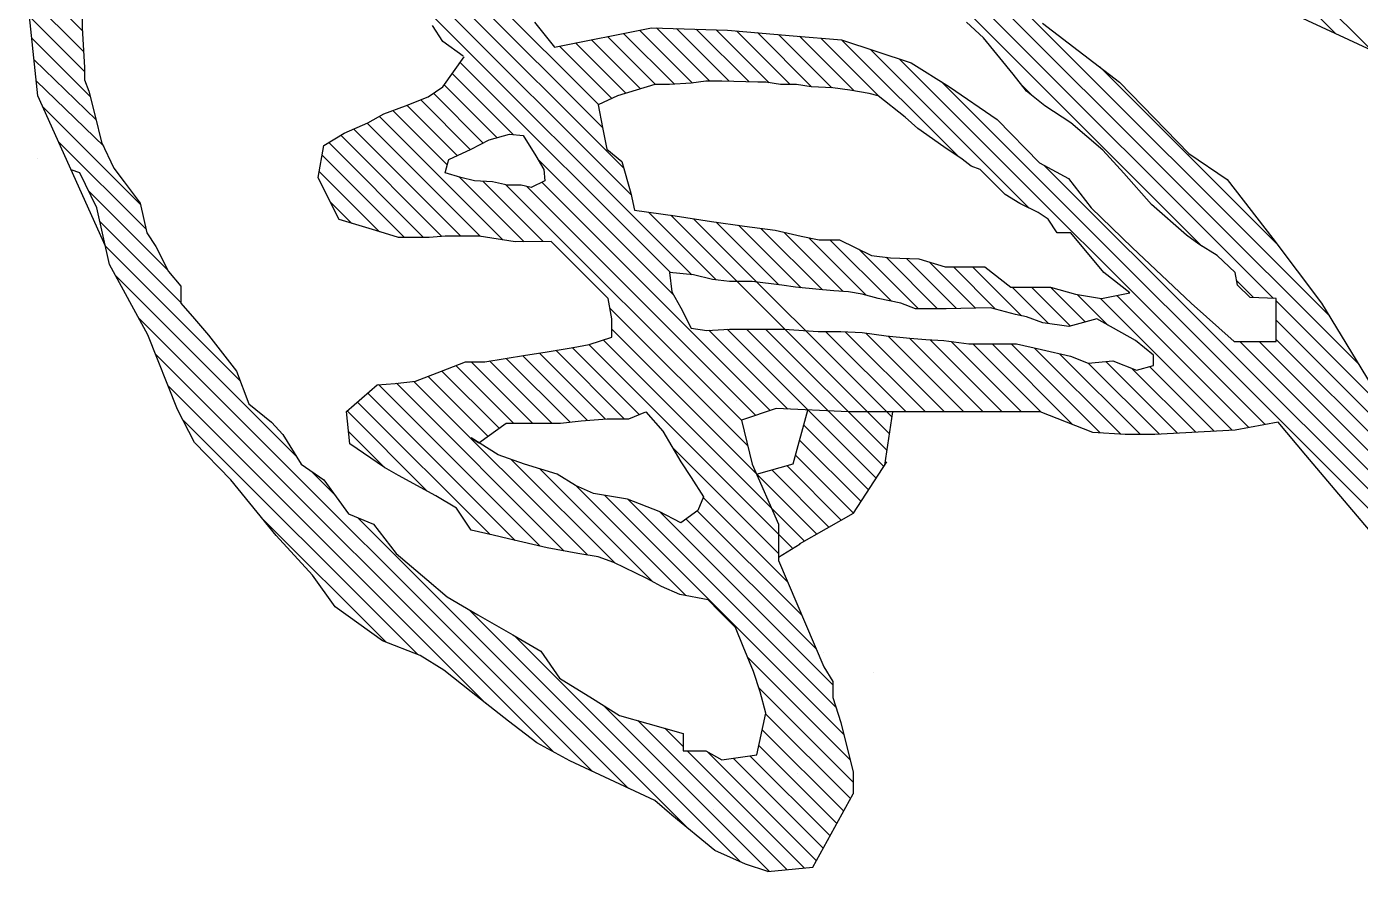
# Model space of a CAD drawing. Extents: x 14207793 to 14719554, y -1675802 to -1228715.
# Drawn here: x 14411073.5 to 14411543.4, y -1673738.4 to -1673440.6 of the extents above; entities that cross this region are included whole.
import ezdxf

# ---------------------------------------------------------------- set-up
doc = ezdxf.new("R2010")
doc.units = 0
doc.header["$LTSCALE"] = 500
doc.header["$MEASUREMENT"] = 0
doc.layers.get('0').update_dxf_attribs({"linetype": 'CONTINUOUS'})

# ---------------------------------------------------------------- blocks, each defined once
blk = doc.blocks.new('whb')
at = {"color": 6, "ltscale": 0.333333}
for p, q in [((7937669.92, -471152.31, -6886.04), (7937726.13, -471096.1, -6886.04)), ((7937669.92, -471157.44, -6886.04), (7937730.67, -471096.7, -6886.04)), ((7937622.87, -471209.62, -6886.04), (7937733.48, -471099.02, -6886.04)), ((7937600.45, -471237.18, -6886.04), (7937736.3, -471101.33, -6886.04)), ((7937669.32, -471147.78, -6886.04), (7937716.21, -471100.89, -6886.04)), ((7937664.19, -471147.78, -6886.04), (7937705.67, -471106.3, -6886.04)), ((7937659.05, -471147.78, -6886.04), (7937690.44, -471116.39, -6886.04)), ((7937725.89, -471118.13, -6886.04), (7937708.34, -471132.96, -6886.04)), ((7937550.85, -471163.58, -6886.04), (7937592.22, -471122.2, -6886.04)), ((7937592.22, -471122.2, -6886.04), (7937587.64, -471132.05, -6886.04)), ((7937659.64, -471135.68, -6886.04), (7937681.42, -471122.37, -6886.04)), ((7937498.31, -471303.39, -6886.04), (7937676.04, -471125.65, -6886.04)), ((7937549.06, -471170.5, -6886.04), (7937587.76, -471131.8, -6886.04)), ((7937587.64, -471132.05, -6886.04), (7937579.72, -471149.08, -6886.04)), ((7937555.41, -471241.15, -6886.04), (7937662.84, -471133.72, -6886.04)), ((7937642.4, -471148.69, -6886.04), (7937659.64, -471135.68, -6886.04)), ((7937708.34, -471132.96, -6886.04), (7937700.19, -471139.84, -6886.04)), ((7937700.19, -471139.84, -6886.04), (7937691.44, -471147.24, -6886.04)), ((7937502.02, -471304.81, -6886.04), (7937658.4, -471148.43, -6886.04)), ((7937596.58, -471194.85, -6886.04), (7937643.81, -471147.62, -6886.04)), ((7937626.67, -471160.79, -6886.04), (7937642.4, -471148.69, -6886.04)), ((7937658.43, -471147.78, -6886.04), (7937658.13, -471154.74, -6886.04)), ((7937669.92, -471147.78, -6886.04), (7937658.43, -471147.78, -6886.04)), ((7937669.92, -471158.97, -6886.04), (7937669.92, -471147.78, -6886.04)), ((7937691.44, -471147.24, -6886.04), (7937693.52, -471158.67, -6886.04)), ((7937594.48, -471248.28, -6886.04), (7937692.07, -471150.7, -6886.04)), ((7937653.7, -471158.26, -6886.04), (7937658.17, -471153.8, -6886.04)), ((7937658.13, -471154.74, -6886.04), (7937654.8, -471158.06, -6886.04)), ((7937657.61, -471190.28, -6886.04), (7937692.86, -471155.04, -6886.04)), ((7937619.71, -471171.07, -6886.04), (7937626.67, -471160.79, -6886.04)), ((7937651.47, -471158.67, -6886.04), (7937646.93, -471163.51, -6886.04)), ((7937654.8, -471158.06, -6886.04), (7937651.47, -471158.67, -6886.04)), ((7937651.47, -471158.67, -6886.04), (7937651.47, -471158.67, -6886.04)), ((7937651.47, -471158.67, -6886.04), (7937651.47, -471158.67, -6886.04)), ((7937654.8, -471158.06, -6886.04), (7937654.8, -471158.06, -6886.04)), ((7937658.38, -471194.65, -6886.04), (7937693.56, -471159.47, -6886.04)), ((7937659.64, -471170.47, -6886.04), (7937669.92, -471158.97, -6886.04)), ((7937693.52, -471158.67, -6886.04), (7937694.73, -471180.15, -6886.04)), ((7937646.93, -471163.51, -6886.04), (7937643.91, -471168.35, -6886.04)), ((7937646.93, -471163.51, -6886.04), (7937646.93, -471163.51, -6886.04)), ((7937676.58, -471181.59, -6886.04), (7937693.84, -471164.33, -6886.04)), ((7937506.26, -471305.7, -6886.04), (7937644.4, -471167.56, -6886.04)), ((7937600.65, -471189.52, -6886.04), (7937619.71, -471171.07, -6886.04)), ((7937643.91, -471168.35, -6886.04), (7937641.49, -471171.68, -6886.04)), ((7937643.91, -471168.35, -6886.04), (7937643.91, -471168.35, -6886.04)), ((7937644.82, -471186.2, -6886.04), (7937659.64, -471170.47, -6886.04)), ((7937676.98, -471186.32, -6886.04), (7937694.11, -471169.19, -6886.04)), ((7937641.49, -471171.68, -6886.04), (7937633.32, -471181.05, -6886.04)), ((7937675.24, -471193.19, -6886.04), (7937694.39, -471174.05, -6886.04)), ((7937633.32, -471181.05, -6886.04), (7937624.98, -471188.44, -6886.04)), ((7937673.55, -471180.45, -6886.04), (7937669.62, -471185.29, -6886.04)), ((7937673.55, -471180.45, -6886.04), (7937673.55, -471180.45, -6886.04)), ((7937676.28, -471180.45, -6886.04), (7937673.55, -471180.45, -6886.04)), ((7937675.66, -471197.9, -6886.04), (7937694.66, -471178.91, -6886.04)), ((7937676.28, -471180.45, -6886.04), (7937676.28, -471180.45, -6886.04)), ((7937677.49, -471184.99, -6886.04), (7937676.28, -471180.45, -6886.04)), ((7937694.73, -471180.15, -6886.04), (7937694.73, -471188.01, -6886.04)), ((7937669.62, -471185.29, -6886.04), (7937663.87, -471195.57, -6886.04)), ((7937669.62, -471185.29, -6886.04), (7937669.62, -471185.29, -6886.04)), ((7937673.14, -471205.56, -6886.04), (7937694.73, -471183.97, -6886.04)), ((7937675.07, -471191.34, -6886.04), (7937677.49, -471184.99, -6886.04)), ((7937677.49, -471184.99, -6886.04), (7937677.49, -471184.99, -6886.04)), ((7937624.98, -471188.44, -6886.04), (7937618.83, -471193.97, -6886.04)), ((7937634.23, -471197.09, -6886.04), (7937644.82, -471186.2, -6886.04)), ((7937644.82, -471186.2, -6886.04), (7937644.82, -471186.2, -6886.04)), ((7937656.92, -471186.8, -6886.04), (7937651.47, -471193.76, -6886.04)), ((7937658.43, -471194.36, -6886.04), (7937656.92, -471186.8, -6886.04)), ((7937671.63, -471212.2, -6886.04), (7937694.65, -471189.19, -6886.04)), ((7937694.73, -471188.01, -6886.04), (7937694.13, -471196.65, -6886.04)), ((7937584.92, -471210.09, -6886.04), (7937600.65, -471189.52, -6886.04)), ((7937600.65, -471189.52, -6886.04), (7937600.65, -471189.52, -6886.04)), ((7937657.3, -471200.87, -6886.04), (7937665.5, -471192.67, -6886.04)), ((7937675.07, -471191.34, -6886.04), (7937675.07, -471191.34, -6886.04)), ((7937675.67, -471197.88, -6886.04), (7937675.07, -471191.34, -6886.04)), ((7937618.83, -471193.97, -6886.04), (7937611.54, -471202.53, -6886.04)), ((7937618.83, -471193.97, -6886.04), (7937618.83, -471193.97, -6886.04)), ((7937651.47, -471193.76, -6886.04), (7937640.88, -471202.53, -6886.04)), ((7937657.22, -471201.32, -6886.04), (7937658.43, -471194.36, -6886.04)), ((7937663.87, -471195.57, -6886.04), (7937665.84, -471203.06, -6886.04)), ((7937663.87, -471195.57, -6886.04), (7937663.87, -471195.57, -6886.04)), ((7937670.53, -471218.44, -6886.04), (7937694.27, -471194.7, -6886.04)), ((7937626.36, -471203.14, -6886.04), (7937634.23, -471197.09, -6886.04)), ((7937655.43, -471207.86, -6886.04), (7937664.68, -471198.62, -6886.04)), ((7937673.82, -471202.59, -6886.04), (7937675.67, -471197.88, -6886.04)), ((7937694.13, -471196.65, -6886.04), (7937688.68, -471210.7, -6886.04)), ((7937611.54, -471202.53, -6886.04), (7937607, -471209.49, -6886.04)), ((7937622.18, -471210.92, -6886.04), (7937626.36, -471203.14, -6886.04)), ((7937626.36, -471203.14, -6886.04), (7937626.36, -471203.14, -6886.04)), ((7937640.88, -471202.53, -6886.04), (7937640.88, -471206.16, -6886.04)), ((7937655.4, -471207.98, -6886.04), (7937657.22, -471201.32, -6886.04)), ((7937655.4, -471213.03, -6886.04), (7937665.74, -471202.69, -6886.04)), ((7937665.84, -471203.06, -6886.04), (7937664.9, -471209.98, -6886.04)), ((7937670.53, -471223.57, -6886.04), (7937692.03, -471202.07, -6886.04)), ((7937672.04, -471210.4, -6886.04), (7937673.82, -471202.59, -6886.04)), ((7937640.88, -471206.16, -6886.04), (7937637.25, -471208.58, -6886.04)), ((7937607, -471209.49, -6886.04), (7937603.07, -471214.33, -6886.04)), ((7937637.25, -471208.58, -6886.04), (7937635.44, -471211.3, -6886.04)), ((7937655.4, -471213.72, -6886.04), (7937655.4, -471207.98, -6886.04)), ((7937655.4, -471218.16, -6886.04), (7937665.11, -471208.46, -6886.04)), ((7937664.9, -471209.98, -6886.04), (7937663.27, -471214.33, -6886.04)), ((7937670.53, -471217.05, -6886.04), (7937672.04, -471210.4, -6886.04)), ((7937670.53, -471228.71, -6886.04), (7937688.77, -471210.46, -6886.04)), ((7937672.04, -471210.4, -6886.04), (7937672.04, -471210.4, -6886.04)), ((7937688.68, -471210.7, -6886.04), (7937688.68, -471224.92, -6886.04)), ((7937591.94, -471255.96, -6886.04), (7937634.28, -471213.62, -6886.04)), ((7937603.07, -471214.33, -6886.04), (7937598.53, -471217.96, -6886.04)), ((7937601.56, -471215.54, -6886.04), (7937604.38, -471212.71, -6886.04)), ((7937610.63, -471222.19, -6886.04), (7937622.18, -471210.92, -6886.04)), ((7937635.44, -471211.3, -6886.04), (7937633.02, -471216.14, -6886.04)), ((7937655.4, -471218.56, -6886.04), (7937655.4, -471213.72, -6886.04)), ((7937663.27, -471214.33, -6886.04), (7937662.66, -471217.35, -6886.04)), ((7937633.02, -471216.14, -6886.04), (7937630.6, -471220.08, -6886.04)), ((7937649.96, -471228.74, -6886.04), (7937662.99, -471215.71, -6886.04)), ((7937662.66, -471217.35, -6886.04), (7937660.85, -471224.01, -6886.04)), ((7937669.88, -471234.48, -6886.04), (7937688.68, -471215.69, -6886.04)), ((7937670.53, -471224.31, -6886.04), (7937670.53, -471217.05, -6886.04)), ((7937598.53, -471217.96, -6886.04), (7937588.85, -471225.82, -6886.04)), ((7937630.6, -471220.08, -6886.04), (7937623.94, -471226.73, -6886.04)), ((7937649.96, -471225.52, -6886.04), (7937655.4, -471218.56, -6886.04)), ((7937669.39, -471240.11, -6886.04), (7937688.68, -471220.82, -6886.04)), ((7937601.86, -471234.9, -6886.04), (7937610.63, -471222.19, -6886.04)), ((7937610.63, -471222.19, -6886.04), (7937610.63, -471222.19, -6886.04)), ((7937649.96, -471233.87, -6886.04), (7937661.23, -471222.6, -6886.04)), ((7937660.85, -471224.01, -6886.04), (7937661.15, -471235.81, -6886.04)), ((7937670.53, -471229.76, -6886.04), (7937670.53, -471224.31, -6886.04)), ((7937688.68, -471224.92, -6886.04), (7937688.68, -471235.81, -6886.04)), ((7937588.85, -471225.82, -6886.04), (7937584.62, -471230.36, -6886.04)), ((7937623.94, -471226.73, -6886.04), (7937623.04, -471229.15, -6886.04)), ((7937648.69, -471240.28, -6886.04), (7937660.95, -471228.02, -6886.04)), ((7937649.96, -471230.66, -6886.04), (7937649.96, -471225.52, -6886.04)), ((7937669, -471245.63, -6886.04), (7937688.68, -471225.96, -6886.04)), ((7937621.22, -471231.57, -6886.04), (7937617.89, -471236.41, -6886.04)), ((7937623.04, -471229.15, -6886.04), (7937621.22, -471231.57, -6886.04)), ((7937649.96, -471236.11, -6886.04), (7937649.96, -471230.66, -6886.04)), ((7937668.46, -471251.31, -6886.04), (7937688.68, -471231.09, -6886.04)), ((7937669.62, -471236.41, -6886.04), (7937670.53, -471229.76, -6886.04)), ((7937589.4, -471263.63, -6886.04), (7937620.69, -471232.34, -6886.04)), ((7937595.51, -471245.18, -6886.04), (7937601.86, -471234.9, -6886.04)), ((7937647.71, -471246.39, -6886.04), (7937661.08, -471233.02, -6886.04)), ((7937617.89, -471236.41, -6886.04), (7937613.05, -471243.37, -6886.04)), ((7937647.4, -471251.84, -6886.04), (7937661.15, -471238.08, -6886.04)), ((7937647.84, -471243.07, -6886.04), (7937649.96, -471236.11, -6886.04)), ((7937661.15, -471235.81, -6886.04), (7937661.15, -471243.97, -6886.04)), ((7937667.64, -471257.27, -6886.04), (7937688.68, -471236.22, -6886.04)), ((7937669.32, -471241.25, -6886.04), (7937669.62, -471236.41, -6886.04)), ((7937688.68, -471235.81, -6886.04), (7937688.68, -471250.02, -6886.04)), ((7937667.26, -471262.77, -6886.04), (7937688.68, -471241.36, -6886.04)), ((7937669.02, -471245.49, -6886.04), (7937669.32, -471241.25, -6886.04)), ((7937589.36, -471263.75, -6886.04), (7937595.51, -471245.18, -6886.04)), ((7937613.05, -471243.37, -6886.04), (7937610.03, -471246.7, -6886.04)), ((7937645.27, -471259.1, -6886.04), (7937661.15, -471243.22, -6886.04)), ((7937647.54, -471250.63, -6886.04), (7937647.84, -471243.07, -6886.04)), ((7937661.15, -471243.97, -6886.04), (7937659.64, -471247.91, -6886.04)), ((7937668.41, -471251.84, -6886.04), (7937669.02, -471245.49, -6886.04)), ((7937610.03, -471246.7, -6886.04), (7937604.28, -471253.96, -6886.04)), ((7937659.64, -471247.91, -6886.04), (7937658.43, -471253.96, -6886.04)), ((7937659.64, -471247.91, -6886.04), (7937659.64, -471247.91, -6886.04)), ((7937667.2, -471267.97, -6886.04), (7937688.68, -471246.49, -6886.04)), ((7937636.19, -471309.25, -6886.04), (7937694.54, -471250.9, -6886.04)), ((7937637.11, -471303.19, -6886.04), (7937690.07, -471250.23, -6886.04)), ((7937642.7, -471266.8, -6886.04), (7937659.15, -471250.35, -6886.04)), ((7937646.93, -471255.77, -6886.04), (7937647.54, -471250.63, -6886.04)), ((7937666.6, -471283.97, -6886.04), (7937699.01, -471251.56, -6886.04)), ((7937666.6, -471289.11, -6886.04), (7937703.25, -471252.46, -6886.04)), ((7937666.98, -471273.32, -6886.04), (7937688.68, -471251.62, -6886.04)), ((7937667.5, -471258.19, -6886.04), (7937668.41, -471251.84, -6886.04)), ((7937688.68, -471250.02, -6886.04), (7937688.68, -471261.82, -6886.04)), ((7937702.9, -471252.14, -2966.06), (7937688.68, -471250.02, -6886.04)), ((7937715.72, -471260.56), (7937701.99, -471251.64, -6886.04)), ((7937588.88, -471269.28, -6886.04), (7937604.55, -471253.61, -6886.04)), ((7937603.68, -471256.38, -6886.04), (7937602.77, -471261.52, -6886.04)), ((7937604.28, -471253.96, -6886.04), (7937603.68, -471256.38, -6886.04)), ((7937642.7, -471264.24, -6886.04), (7937646.93, -471255.77, -6886.04)), ((7937658.43, -471253.96, -6886.04), (7937657.22, -471258.19, -6886.04)), ((7937666.61, -471278.82, -6886.04), (7937688.68, -471256.76, -6886.04)), ((7937666.63, -471294.21, -6886.04), (7937706.36, -471254.48, -6886.04)), ((7937692.19, -471273.78, -6886.04), (7937709.47, -471256.5, -6886.04)), ((7937758.25, -471255.17, -6886.04), (7937758.25, -471255.17, -6886.04)), ((7937588.4, -471274.9, -6886.04), (7937602.98, -471260.32, -6886.04)), ((7937642.18, -471272.46, -6886.04), (7937657.53, -471257.11, -6886.04)), ((7937657.22, -471258.19, -6886.04), (7937656.61, -471261.82, -6886.04)), ((7937667.2, -471263.94, -6886.04), (7937667.5, -471258.19, -6886.04)), ((7937696.21, -471274.9, -6886.04), (7937712.58, -471258.52, -6886.04)), ((7937700.22, -471276.02, -6886.04), (7937715.69, -471260.54, -6886.04)), ((7937723.92, -471274.93, -7116.81), (7937715.72, -471260.56)), ((7937762.34, -471285.77, -6886.04), (7937787.5, -471260.61, -6886.04)), ((7937771.56, -471263.94, -6886.04), (7937784.87, -471260.61, -6886.04)), ((7937784.87, -471260.61, -6886.04), (7937790.62, -471260.61, -6886.04)), ((7937810.25, -471271.38), (7937790.62, -471260.61, -6886.04)), ((7937588.25, -471276.64, -6886.04), (7937589.36, -471263.75, -6886.04)), ((7937589.36, -471263.75, -6886.04), (7937589.36, -471263.75, -6886.04)), ((7937602.77, -471261.52, -6886.04), (7937602.16, -471266.06, -6886.04)), ((7937640.76, -471279.01, -6886.04), (7937656.5, -471263.27, -6886.04)), ((7937656.61, -471261.82, -6886.04), (7937656.31, -471265.75, -6886.04)), ((7937667.2, -471269.99, -6886.04), (7937667.2, -471263.94, -6886.04)), ((7937688.68, -471261.82, -6886.04), (7937687.77, -471281.18, -6886.04)), ((7937703.02, -471278.35, -6886.04), (7937717.57, -471263.8, -6886.04)), ((7937710.96, -471326.88, -6886.04), (7937774.68, -471263.16, -6886.04)), ((7937754.22, -471288.76, -6886.04), (7937781.53, -471261.45, -6886.04)), ((7937764.91, -471266.06, -6886.04), (7937771.56, -471263.94, -6886.04)), ((7937769.36, -471283.89, -6886.04), (7937791.92, -471261.32, -6886.04)), ((7937771.56, -471263.94, -6886.04), (7937771.56, -471263.94, -6886.04)), ((7937773.51, -471284.87, -6886.04), (7937795.23, -471263.14, -6886.04)), ((7937587.92, -471280.52, -6886.04), (7937602.15, -471266.28, -6886.04)), ((7937602.16, -471266.06, -6886.04), (7937601.86, -471271.8, -6886.04)), ((7937642.7, -471269.69, -6886.04), (7937642.7, -471264.24, -6886.04)), ((7937656.31, -471265.75, -6886.04), (7937656.01, -471269.69, -6886.04)), ((7937704.15, -471282.36, -6886.04), (7937719.43, -471267.07, -6886.04)), ((7937712.02, -471320.69, -6886.04), (7937767.47, -471265.24, -6886.04)), ((7937715.37, -471312.21, -6886.04), (7937761.52, -471266.06, -6886.04)), ((7937756.74, -471268.48, -6886.04), (7937760.67, -471266.06, -6886.04)), ((7937760.67, -471266.06, -6886.04), (7937764.91, -471266.06, -6886.04)), ((7937764.91, -471266.06, -6886.04), (7937764.91, -471266.06, -6886.04)), ((7937777.72, -471285.79, -6886.04), (7937798.55, -471264.96, -6886.04)), ((7937780.46, -471288.18, -6886.04), (7937801.86, -471266.78, -6886.04)), ((7937639.68, -471285.22, -6886.04), (7937656.08, -471268.83, -6886.04)), ((7937641.79, -471274.53, -6886.04), (7937642.7, -471269.69, -6886.04)), ((7937656.01, -471269.69, -6886.04), (7937655.4, -471276.04, -6886.04)), ((7937666.6, -471279.06, -6886.04), (7937667.2, -471269.99, -6886.04)), ((7937666.6, -471325.04, -6886.04), (7937721.3, -471270.34, -6886.04)), ((7937717.28, -471305.16, -6886.04), (7937751.91, -471270.53, -6886.04)), ((7937728.31, -471280.58, -6886.04), (7937756.74, -471268.48, -6886.04)), ((7937752.81, -471268.48, -6886.04), (7937752.81, -471268.48, -6886.04)), ((7937752.81, -471268.48, -6886.04), (7937752.81, -471268.48, -6886.04)), ((7937779.33, -471299.58, -6886.04), (7937808.49, -471270.42, -6886.04)), ((7937781.11, -471292.67, -6886.04), (7937805.18, -471268.6, -6886.04)), ((7937587.43, -471286.14, -6886.04), (7937601.87, -471271.7, -6886.04)), ((7937601.86, -471271.8, -6886.04), (7937601.26, -471275.74, -6886.04)), ((7937638.86, -471291.18, -6886.04), (7937655.55, -471274.48, -6886.04)), ((7937640.2, -471281.47, -6886.04), (7937641.79, -471274.53, -6886.04)), ((7937669.46, -471327.31, -6886.04), (7937723.17, -471273.61, -6886.04)), ((7937702.55, -471276.66), (7937688.17, -471272.67, -6886.04)), ((7937715.11, -471302.2, -6886.04), (7937742.97, -471274.33, -6886.04)), ((7937727.46, -471280.58, -3512.61), (7937723.9, -471274.75, -2463.6)), ((7937779.13, -471304.92, -6886.04), (7937810.45, -471273.59, -6886.04)), ((7937789.97, -471273.38, -6886.04), (7937789.97, -471273.38, -6886.04)), ((7937789.97, -471273.38, -6886.04), (7937789.97, -471273.38, -6886.04)), ((7937811.33, -471283.4, -7116.81), (7937810.25, -471271.38)), ((7937586.74, -471294.19, -6886.04), (7937588.25, -471276.64, -6886.04)), ((7937586.95, -471291.75, -6886.04), (7937601.26, -471277.44, -6886.04)), ((7937601.26, -471275.74, -6886.04), (7937601.26, -471279.97, -6886.04)), ((7937655.4, -471276.04, -6886.04), (7937654.8, -471279.67, -6886.04)), ((7937666.87, -471299.1, -6886.04), (7937687.92, -471278.05, -6886.04)), ((7937670.72, -471331.18, -6886.04), (7937724.98, -471276.93, -6886.04)), ((7937705.27, -471286.37, -6886.04), (7937702.55, -471276.66)), ((7937711.51, -471300.66, -6886.04), (7937734.04, -471278.14, -6886.04)), ((7937771.09, -471318.09, -6886.04), (7937810.87, -471278.3, -6886.04)), ((7937785.13, -471275.5, -6886.04), (7937785.13, -471275.5, -6886.04)), ((7937601.26, -471279.97, -6886.04), (7937600.65, -471283.9, -6886.04)), ((7937638.04, -471297.13, -6886.04), (7937654.71, -471280.46, -6886.04)), ((7937639.07, -471289.65, -6886.04), (7937640.2, -471281.47, -6886.04)), ((7937654.8, -471279.67, -6886.04), (7937653.89, -471287.53, -6886.04)), ((7937654.8, -471279.67, -6886.04), (7937654.8, -471279.67, -6886.04)), ((7937666.6, -471286.93, -6886.04), (7937666.6, -471279.06, -6886.04)), ((7937687.77, -471281.18, -6886.04), (7937687.77, -471281.18, -6886.04)), ((7937687.77, -471281.18, -6886.04), (7937690.92, -471290.45, -6886.04)), ((7937698.21, -471308.83, -6886.04), (7937726.46, -471280.58, -6886.04)), ((7937702.59, -471287.53, -6886.04), (7937718.63, -471280.58, -6886.04)), ((7937718.63, -471280.58, -6886.04), (7937728.31, -471280.58, -6886.04)), ((7937728.31, -471280.58, -6886.04), (7937728.31, -471280.58, -6886.04)), ((7937728.31, -471280.58, -6886.04), (7937728.31, -471280.58, -6886.04)), ((7937586.65, -471297.19, -6886.04), (7937600.78, -471283.05, -6886.04)), ((7937600.65, -471283.9, -6886.04), (7937600.65, -471286.02, -6886.04)), ((7937627.38, -471343.72, -6886.04), (7937688.32, -471282.79, -6886.04)), ((7937763.4, -471285.42, -6886.04), (7937757.95, -471287.23, -6886.04)), ((7937769.14, -471283.9, -6886.04), (7937763.4, -471285.42, -6886.04)), ((7937766.99, -471327.32, -6886.04), (7937811.3, -471283.01, -6886.04)), ((7937769.14, -471283.9, -6886.04), (7937769.14, -471283.9, -6886.04)), ((7937780.19, -471286.34), (7937769.14, -471283.9, -6886.04)), ((7937811.33, -471283.4, -6886.04), (7937809.38, -471289.35, -6886.04)), ((7937586.49, -471302.48, -6886.04), (7937600.58, -471288.39, -6886.04)), ((7937600.65, -471286.02, -6886.04), (7937600.35, -471295.7, -6886.04)), ((7937628.52, -471347.72, -6886.04), (7937689.62, -471286.62, -6886.04)), ((7937653.89, -471287.53, -6886.04), (7937653.89, -471293.58, -6886.04)), ((7937653.89, -471287.53, -6886.04), (7937653.89, -471287.53, -6886.04)), ((7937660.98, -471325.53, -6886.04), (7937697.77, -471288.74, -6886.04)), ((7937666.6, -471293.58, -6886.04), (7937666.6, -471286.93, -6886.04)), ((7937690.92, -471290.45, -6886.04), (7937702.59, -471287.53, -6886.04)), ((7937702.59, -471287.53, -6886.04), (7937702.59, -471287.53, -6886.04)), ((7937757.95, -471287.23, -6886.04), (7937751.3, -471289.95, -6886.04)), ((7937757.95, -471287.23, -6886.04), (7937757.95, -471287.23, -6886.04)), ((7937781.55, -471295.7, -6886.04), (7937780.19, -471286.34)), ((7937628.08, -471353.29, -6886.04), (7937690.92, -471290.45, -6886.04)), ((7937637.86, -471298.42, -6886.04), (7937639.07, -471289.65, -6886.04)), ((7937685.65, -471291.77, -6886.04), (7937685.65, -471291.77, -6886.04)), ((7937746.24, -471292.02, -6886.04), (7937741.92, -471296.31, -6886.04)), ((7937751.3, -471289.95, -6886.04), (7937746.24, -471292.02, -6886.04)), ((7937746.24, -471292.02, -6886.04), (7937746.24, -471292.02, -6886.04)), ((7937748.56, -471350.88, -6886.04), (7937808.8, -471290.64, -6886.04)), ((7937809.38, -471289.35, -6886.04), (7937805.75, -471297.52, -6886.04)), ((7937586.13, -471314.46, -6886.04), (7937586.74, -471294.19, -6886.04)), ((7937586.33, -471307.77, -6886.04), (7937600.41, -471293.69, -6886.04)), ((7937600.35, -471295.7, -6886.04), (7937600.35, -471299.94, -6886.04)), ((7937653.89, -471293.58, -6886.04), (7937653.29, -471298.12, -6886.04)), ((7937653.89, -471293.58, -6886.04), (7937653.89, -471293.58, -6886.04)), ((7937666.9, -471299.63, -6886.04), (7937666.6, -471293.58, -6886.04)), ((7937779.13, -471299.94, -6886.04), (7937781.55, -471295.7, -6886.04)), ((7937781.55, -471295.7, -6886.04), (7937781.55, -471295.7, -6886.04)), ((7937586.17, -471313.06, -6886.04), (7937600.35, -471298.89, -6886.04)), ((7937635.36, -471315.21, -6886.04), (7937653.42, -471297.15, -6886.04)), ((7937636.35, -471308.1, -6886.04), (7937637.86, -471298.42, -6886.04)), ((7937653.29, -471298.12, -6886.04), (7937652.08, -471303.26, -6886.04)), ((7937653.29, -471298.12, -6886.04), (7937653.29, -471298.12, -6886.04)), ((7937666.29, -471303.87, -6886.04), (7937666.9, -471299.63, -6886.04)), ((7937738.88, -471299.31, -6886.04), (7937737.38, -471306.89, -6886.04)), ((7937741.92, -471296.31, -6886.04), (7937738.88, -471299.31, -6886.04)), ((7937741.92, -471296.31, -6886.04), (7937741.92, -471296.31, -6886.04)), ((7937794.8, -471297.88, -6886.04), (7937794.8, -471297.88, -6886.04)), ((7937805.75, -471297.52, -6886.04), (7937796.37, -471309.01, -6886.04)), ((7937600.35, -471299.94, -6886.04), (7937600.95, -471303.87, -6886.04)), ((7937652.08, -471303.26, -6886.04), (7937651.47, -471309.62, -6886.04)), ((7937652.08, -471303.26, -6886.04), (7937652.08, -471303.26, -6886.04)), ((7937706.22, -471303.87, -6886.04), (7937711.33, -471300.58, -6886.04)), ((7937711.33, -471300.58, -6886.04), (7937715, -471302.05, -6886.04)), ((7937715, -471302.05, -6886.04), (7937718.32, -471306.59, -6886.04)), ((7937715, -471302.05, -6886.04), (7937715, -471302.05, -6886.04)), ((7937715, -471302.05, -6886.04), (7937715, -471302.05, -6886.04)), ((7937779.13, -471306.01, -6886.04), (7937779.13, -471299.94, -6886.04)), ((7937564.07, -471391.63, -6886.04), (7937652.04, -471303.67, -6886.04)), ((7937586.76, -471317.61, -6886.04), (7937600.89, -471303.47, -6886.04)), ((7937600.95, -471303.87, -6886.04), (7937601.26, -471309.62, -6886.04)), ((7937656.61, -471309.01, -6886.04), (7937660.85, -471306.59, -6886.04)), ((7937660.85, -471306.59, -6886.04), (7937666.29, -471303.87, -6886.04)), ((7937660.85, -471306.59, -6886.04), (7937660.85, -471306.59, -6886.04)), ((7937666.29, -471303.87, -6886.04), (7937666.29, -471303.87, -6886.04)), ((7937693.82, -471311.43, -6886.04), (7937701.99, -471306.59, -6886.04)), ((7937701.99, -471306.59, -6886.04), (7937706.22, -471303.87, -6886.04)), ((7937708.41, -471334.56, -6886.04), (7937737.7, -471305.27, -6886.04)), ((7937718.32, -471306.59, -6886.04), (7937715.3, -471312.34, -6886.04)), ((7937741.42, -471363.16, -6886.04), (7937799.92, -471304.66, -6886.04)), ((7937771.87, -471315.36, -6886.04), (7937774.54, -471306.01, -6886.04)), ((7937773.14, -471310.9, -6886.04), (7937778.03, -471306.01, -6886.04)), ((7937774.54, -471306.01, -6886.04), (7937779.13, -471306.01, -6886.04)), ((7937587.61, -471321.89, -6886.04), (7937601.19, -471308.31, -6886.04)), ((7937595.39, -471365.44, -6886.04), (7937651.5, -471309.34, -6886.04)), ((7937601.26, -471309.62, -6886.04), (7937601.26, -471313.55, -6886.04)), ((7937621.15, -471344.82, -6886.04), (7937657.42, -471308.55, -6886.04)), ((7937634.83, -471318.99, -6886.04), (7937636.35, -471308.1, -6886.04)), ((7937651.47, -471309.62, -6886.04), (7937656.61, -471309.01, -6886.04)), ((7937651.47, -471309.62, -6886.04), (7937651.47, -471309.62, -6886.04)), ((7937656.61, -471309.01, -6886.04), (7937656.61, -471309.01, -6886.04)), ((7937737.38, -471306.89, -6886.04), (7937735.26, -471311.73, -6886.04)), ((7937796.37, -471309.01, -6886.04), (7937792.44, -471313.55, -6886.04)), ((7937588.47, -471326.17, -6886.04), (7937601.26, -471313.38, -6886.04)), ((7937601.26, -471313.55, -6886.04), (7937604.28, -471323.53, -6886.04)), ((7937688.68, -471315.97, -6886.04), (7937693.82, -471311.43, -6886.04)), ((7937693.82, -471311.43, -6886.04), (7937693.82, -471311.43, -6886.04)), ((7937715.3, -471312.34, -6886.04), (7937711.97, -471320.81, -6886.04)), ((7937735.26, -471311.73, -6886.04), (7937733.15, -471315.67, -6886.04)), ((7937792.44, -471313.55, -6886.04), (7937781.85, -471336.24, -6886.04)), ((7937591.27, -471340.26, -6886.04), (7937586.13, -471314.46, -6886.04)), ((7937589.32, -471330.45, -6886.04), (7937602.41, -471317.36, -6886.04)), ((7937690.49, -471320.51, -6886.04), (7937688.68, -471315.97, -6886.04)), ((7937703.86, -471344.24, -6886.04), (7937733.97, -471314.14, -6886.04)), ((7937733.15, -471315.67, -6886.04), (7937728.91, -471324.44, -6886.04)), ((7937733.15, -471315.67, -6886.04), (7937733.15, -471315.67, -6886.04)), ((7937769.69, -471322.96, -6886.04), (7937771.87, -471315.36, -6886.04)), ((7937524.77, -471425.8, -6886.04), (7937630.76, -471319.81, -6886.04)), ((7937621.83, -471322.32, -6886.04), (7937630.3, -471319.9, -6886.04)), ((7937630.3, -471319.9, -6886.04), (7937634.83, -471318.99, -6886.04)), ((7937630.3, -471319.9, -6886.04), (7937630.3, -471319.9, -6886.04)), ((7937634.83, -471318.99, -6886.04), (7937634.83, -471318.99, -6886.04)), ((7937671.48, -471335.56, -6886.04), (7937689.36, -471317.68, -6886.04)), ((7937690.49, -471326.25, -6886.04), (7937690.49, -471320.51, -6886.04)), ((7937711.97, -471320.81, -6886.04), (7937710.46, -471329.88, -6886.04)), ((7937716.88, -471392.83, -6886.04), (7937789.18, -471320.54, -6886.04)), ((7937526.24, -471419.2, -6886.04), (7937623.63, -471321.8, -6886.04)), ((7937590.17, -471334.73, -6886.04), (7937603.61, -471321.3, -6886.04)), ((7937604.28, -471323.53, -6886.04), (7937606.7, -471328.67, -6886.04)), ((7937604.28, -471323.53, -6886.04), (7937604.28, -471323.53, -6886.04)), ((7937618.51, -471326.31, -6886.04), (7937621.83, -471322.32, -6886.04)), ((7937621.83, -471322.32, -6886.04), (7937621.83, -471322.32, -6886.04)), ((7937672.23, -471339.94, -6886.04), (7937690.49, -471321.68, -6886.04)), ((7937701.36, -471351.88, -6886.04), (7937729.01, -471324.23, -6886.04)), ((7937728.91, -471324.44, -6886.04), (7937727.4, -471328.67, -6886.04)), ((7937765.21, -471330.19, -6886.04), (7937769.69, -471322.96, -6886.04)), ((7937527.26, -471413.05, -6886.04), (7937612.86, -471327.44, -6886.04)), ((7937591.03, -471339.01, -6886.04), (7937604.99, -471325.04, -6886.04)), ((7937606.7, -471328.67, -6886.04), (7937612.75, -471327.46, -6886.04)), ((7937612.75, -471327.46, -6886.04), (7937618.51, -471326.31, -6886.04)), ((7937658.43, -471325.95, -6886.04), (7937654.19, -471330.19, -6886.04)), ((7937663.87, -471325.04, -6886.04), (7937658.43, -471325.95, -6886.04)), ((7937658.43, -471325.95, -6886.04), (7937658.43, -471325.95, -6886.04)), ((7937663.87, -471325.04, -6886.04), (7937663.87, -471325.04, -6886.04)), ((7937668.71, -471325.04, -6886.04), (7937663.87, -471325.04, -6886.04)), ((7937668.71, -471325.04, -6886.04), (7937668.71, -471325.04, -6886.04)), ((7937668.71, -471325.04, -6886.04), (7937668.71, -471325.04, -6886.04)), ((7937670.7, -471331.06, -6886.04), (7937668.71, -471325.04, -6886.04)), ((7937672.97, -471344.34, -6886.04), (7937690.54, -471326.77, -6886.04)), ((7937691.1, -471333.21, -6886.04), (7937690.49, -471326.25, -6886.04)), ((7937530.51, -471404.66, -6886.04), (7937606.64, -471328.53, -6886.04)), ((7937606.7, -471328.67, -6886.04), (7937606.7, -471328.67, -6886.04)), ((7937606.7, -471328.67, -6886.04), (7937606.7, -471328.67, -6886.04)), ((7937654.19, -471330.19, -6886.04), (7937649.35, -471335.03, -6886.04)), ((7937654.19, -471330.19, -6886.04), (7937654.19, -471330.19, -6886.04)), ((7937654.19, -471330.19, -6886.04), (7937654.19, -471330.19, -6886.04)), ((7937663.62, -471451.23, -6886.04), (7937784.68, -471330.16, -6886.04)), ((7937670.7, -471331.06, -6886.04), (7937670.7, -471331.06, -6886.04)), ((7937671.44, -471335.33, -6886.04), (7937670.7, -471331.06, -6886.04)), ((7937673.67, -471348.77, -6886.04), (7937690.95, -471331.49, -6886.04)), ((7937680.56, -471377.82, -6886.04), (7937726.94, -471331.44, -6886.04)), ((7937710.46, -471329.88, -6886.04), (7937708.34, -471334.72, -6886.04)), ((7937727.4, -471328.67, -6886.04), (7937726.49, -471334.12, -6886.04)), ((7937759.77, -471338.96, -6886.04), (7937765.21, -471330.19, -6886.04)), ((7937649.35, -471335.03, -6886.04), (7937643.15, -471341.23, -6886.04)), ((7937649.35, -471335.03, -6886.04), (7937649.35, -471335.03, -6886.04)), ((7937672.72, -471342.83, -6886.04), (7937671.44, -471335.33, -6886.04)), ((7937691.7, -471338.66, -6886.04), (7937691.1, -471333.21, -6886.04)), ((7937708.34, -471334.72, -6886.04), (7937705.32, -471339.56, -6886.04)), ((7937726.49, -471334.12, -6886.04), (7937724.98, -471342.29, -6886.04)), ((7937726.49, -471334.12, -6886.04), (7937726.49, -471334.12, -6886.04)), ((7937674.38, -471353.2, -6886.04), (7937691.43, -471336.15, -6886.04)), ((7937681.03, -471382.48, -6886.04), (7937725.83, -471337.68, -6886.04)), ((7937691.7, -471342.59, -6886.04), (7937691.7, -471338.66, -6886.04)), ((7937781.85, -471336.24, -6886.04), (7937777.01, -471345.01, -6886.04)), ((7937584.62, -471345.61, -6886.04), (7937591.27, -471340.26, -6886.04)), ((7937643.15, -471341.23, -6886.04), (7937643.3, -471350.76, -6886.04)), ((7937643.15, -471341.23, -6886.04), (7937643.15, -471341.23, -6886.04)), ((7937673.23, -471446.75, -6886.04), (7937779.52, -471340.46, -6886.04)), ((7937675.08, -471357.62, -6886.04), (7937691.7, -471341, -6886.04)), ((7937705.32, -471339.56, -6886.04), (7937702.59, -471348.34, -6886.04)), ((7937724.98, -471342.29, -6886.04), (7937722.56, -471352.57, -6886.04)), ((7937724.98, -471342.29, -6886.04), (7937724.98, -471342.29, -6886.04)), ((7937752.59, -471343.95, -6886.04), (7937759.77, -471338.96, -6886.04)), ((7937614.87, -471348.64, -6886.04), (7937620.31, -471345.31, -6886.04)), ((7937620.31, -471345.31, -6886.04), (7937623.94, -471343.19, -6886.04)), ((7937620.31, -471345.31, -6886.04), (7937620.31, -471345.31, -6886.04)), ((7937623.94, -471343.19, -6886.04), (7937626.97, -471342.89, -6886.04)), ((7937623.94, -471343.19, -6886.04), (7937623.94, -471343.19, -6886.04)), ((7937626.97, -471342.89, -6886.04), (7937628.78, -471346.52, -6886.04)), ((7937626.97, -471342.89, -6886.04), (7937626.97, -471342.89, -6886.04)), ((7937626.97, -471342.89, -6886.04), (7937626.97, -471342.89, -6886.04)), ((7937627.11, -471359.4, -6886.04), (7937643.19, -471343.32, -6886.04)), ((7937672.72, -471342.83, -6886.04), (7937672.72, -471342.83, -6886.04)), ((7937673.55, -471348.03, -6886.04), (7937672.72, -471342.83, -6886.04)), ((7937681.39, -471387.25, -6886.04), (7937724.56, -471344.09, -6886.04)), ((7937691.7, -471347.43, -6886.04), (7937691.7, -471342.59, -6886.04)), ((7937748.23, -471351.46, -6886.04), (7937752.59, -471343.95, -6886.04)), ((7937777.01, -471345.01, -6886.04), (7937771.26, -471352.57, -6886.04)), ((7937777.01, -471345.01, -6886.04), (7937777.01, -471345.01, -6886.04)), ((7937614.57, -471352.27, -6886.04), (7937614.87, -471348.64, -6886.04)), ((7937625.94, -471365.7, -6886.04), (7937643.27, -471348.37, -6886.04)), ((7937628.78, -471346.52, -6886.04), (7937628.18, -471349.24, -6886.04)), ((7937628.18, -471349.24, -6886.04), (7937628.18, -471352.87, -6886.04)), ((7937675.29, -471358.92, -6886.04), (7937673.55, -471348.03, -6886.04)), ((7937675.29, -471362.55, -6886.04), (7937691.7, -471346.14, -6886.04)), ((7937691.7, -471353.18, -6886.04), (7937691.7, -471347.43, -6886.04)), ((7937702.59, -471348.34, -6886.04), (7937700.17, -471355.29, -6886.04)), ((7937598.37, -471367.6, -6886.04), (7937614.65, -471351.33, -6886.04)), ((7937614.57, -471352.27, -6886.04), (7937614.57, -471352.27, -6886.04)), ((7937616.08, -471357.71, -6886.04), (7937614.57, -471352.27, -6886.04)), ((7937628.18, -471352.87, -6886.04), (7937627.27, -471356.81, -6886.04)), ((7937643.3, -471350.76, -6886.04), (7937641.79, -471360.44, -6886.04)), ((7937676.32, -471366.66, -6886.04), (7937691.7, -471351.27, -6886.04)), ((7937683.61, -471390.17, -6886.04), (7937722.98, -471350.8, -6886.04)), ((7937722.56, -471352.57, -6886.04), (7937721.6, -471356.63, -6886.04)), ((7937742.83, -471360.74, -6886.04), (7937748.23, -471351.46, -6886.04)), ((7937771.26, -471352.57, -6886.04), (7937763.4, -471362.55, -6886.04)), ((7937601.36, -471369.75, -6886.04), (7937615.5, -471355.61, -6886.04)), ((7937609.78, -471386.99, -6886.04), (7937642.8, -471353.97, -6886.04)), ((7937677.76, -471370.35, -6886.04), (7937693.06, -471355.05, -6886.04)), ((7937691.7, -471353.18, -6886.04), (7937691.7, -471353.18, -6886.04)), ((7937696.95, -471360.46, -6886.04), (7937691.7, -471353.18, -6886.04)), ((7937700.17, -471355.29, -6886.04), (7937695.64, -471362.55, -6886.04)), ((7937721.6, -471356.63, -6886.04), (7937720.21, -471362.53, -6886.04)), ((7937721.6, -471356.63, -6886.04), (7937721.6, -471356.63, -6886.04)), ((7937603.61, -471372.63, -6886.04), (7937616.89, -471359.34, -6886.04)), ((7937611.63, -471390.28, -6886.04), (7937641.85, -471360.06, -6886.04)), ((7937616.08, -471357.71, -6886.04), (7937616.08, -471357.71, -6886.04)), ((7937618.5, -471362.55, -6886.04), (7937616.08, -471357.71, -6886.04)), ((7937627.27, -471356.81, -6886.04), (7937626.97, -471361.65, -6886.04)), ((7937675.29, -471358.92, -6886.04), (7937675.29, -471358.92, -6886.04)), ((7937675.29, -471364.03, -6886.04), (7937675.29, -471358.92, -6886.04)), ((7937679.21, -471374.04, -6886.04), (7937695.2, -471358.04, -6886.04)), ((7937681.7, -471443.41, -6886.04), (7937766.51, -471358.61, -6886.04)), ((7937685.99, -471392.92, -6886.04), (7937721.4, -471357.51, -6886.04)), ((7937605.37, -471376, -6886.04), (7937618.6, -471362.77, -6886.04)), ((7937618.5, -471362.55, -6886.04), (7937618.5, -471362.55, -6886.04)), ((7937621.3, -471368.49, -6886.04), (7937618.5, -471362.55, -6886.04)), ((7937626.97, -471361.65, -6886.04), (7937626.06, -471365.28, -6886.04)), ((7937641.79, -471360.44, -6886.04), (7937641.79, -471369.51, -6886.04)), ((7937641.79, -471360.44, -6886.04), (7937641.79, -471360.44, -6886.04)), ((7937695.64, -471362.55, -6886.04), (7937696.95, -471360.46, -6886.04)), ((7937720.21, -471362.53, -6886.04), (7937714.39, -471366.49, -6886.04)), ((7937738.05, -471368.95, -6886.04), (7937742.83, -471360.74, -6886.04)), ((7937763.4, -471362.55, -6886.04), (7937757.65, -471369.81, -6886.04)), ((7937593.69, -471364.67, -6886.04), (7937589.76, -471370.12, -6886.04)), ((7937593.91, -471364.37, -6886.04), (7937593.91, -471364.37, -6886.04)), ((7937601.86, -471370.12, -6886.04), (7937593.91, -471364.37, -6886.04)), ((7937606.83, -471379.67, -6886.04), (7937620.24, -471366.26, -6886.04)), ((7937613.17, -471393.87, -6886.04), (7937641.79, -471365.25, -6886.04)), ((7937626.06, -471365.28, -6886.04), (7937624.85, -471369.51, -6886.04)), ((7937677.79, -471370.42, -6886.04), (7937675.29, -471364.03, -6886.04)), ((7937714.39, -471366.49, -6886.04), (7937711.06, -471371.93, -6886.04)), ((7937589.76, -471370.12, -6886.04), (7937585.53, -471372.84, -6886.04)), ((7937601.86, -471370.12, -6886.04), (7937601.86, -471370.12, -6886.04)), ((7937604.58, -471374.05, -6886.04), (7937601.86, -471370.12, -6886.04)), ((7937608.23, -471383.41, -6886.04), (7937622.73, -471368.91, -6886.04)), ((7937614.82, -471397.35, -6886.04), (7937641.85, -471370.32, -6886.04)), ((7937622.21, -471368.76, -6886.04), (7937621.3, -471368.49, -6886.04)), ((7937624.85, -471369.51, -6886.04), (7937622.21, -471368.76, -6886.04)), ((7937641.79, -471369.51, -6886.04), (7937642.09, -471373.75, -6886.04)), ((7937680.51, -471377.38, -6886.04), (7937677.79, -471370.42, -6886.04)), ((7937733.45, -471374.35, -6886.04), (7937738.05, -471368.95, -6886.04)), ((7937757.65, -471369.81, -6886.04), (7937753.72, -471376.17, -6886.04)), ((7937607, -471380.1, -6886.04), (7937604.58, -471374.05, -6886.04)), ((7937642.09, -471373.75, -6886.04), (7937642.09, -471381.91, -6886.04)), ((7937688.38, -471395.66, -6886.04), (7937709.81, -471374.24, -6886.04)), ((7937711.06, -471371.93, -6886.04), (7937705.62, -471381.91, -6886.04)), ((7937726.49, -471382.52, -6886.04), (7937733.45, -471374.35, -6886.04)), ((7937616.77, -471400.54, -6886.04), (7937642.09, -471375.21, -6886.04)), ((7937681.06, -471382.8, -6886.04), (7937680.51, -471377.38, -6886.04)), ((7937690.71, -471439.54, -6886.04), (7937753.48, -471376.77, -6886.04)), ((7937753.72, -471376.17, -6886.04), (7937749.78, -471386.15, -6886.04)), ((7937609.12, -471385.85, -6886.04), (7937607, -471380.1, -6886.04)), ((7937620.11, -471402.33, -6886.04), (7937642.09, -471380.35, -6886.04)), ((7937642.09, -471381.91, -6886.04), (7937640.28, -471387.96, -6886.04)), ((7937681.42, -471387.66, -6886.04), (7937681.06, -471382.8, -6886.04)), ((7937705.62, -471381.91, -6886.04), (7937703.56, -471385.69, -6886.04)), ((7937718.63, -471388.57, -6886.04), (7937726.49, -471382.52, -6886.04)), ((7937611.54, -471390.08, -6886.04), (7937609.12, -471385.85, -6886.04)), ((7937624.47, -471403.1, -6886.04), (7937640.57, -471387.01, -6886.04)), ((7937640.28, -471387.96, -6886.04), (7937637.34, -471397.76, -6886.04)), ((7937688.53, -471395.83, -6886.04), (7937681.42, -471387.66, -6886.04)), ((7937693.91, -471395.26, -6886.04), (7937703.64, -471385.53, -6886.04)), ((7937703.56, -471385.69, -6886.04), (7937697.23, -471394.92, -6886.04)), ((7937703.56, -471385.69, -6886.04), (7937703.56, -471385.69, -6886.04)), ((7937715.9, -471395.22, -6886.04), (7937718.63, -471388.57, -6886.04)), ((7937717, -471418.38, -6886.04), (7937750.14, -471385.24, -6886.04)), ((7937749.78, -471386.15, -6886.04), (7937740.71, -471398.85, -6886.04)), ((7937749.78, -471386.15, -6886.04), (7937749.78, -471386.15, -6886.04)), ((7937614.26, -471396.43, -6886.04), (7937611.54, -471390.08, -6886.04)), ((7937632.57, -471400.14, -6886.04), (7937638.37, -471394.34, -6886.04)), ((7937697.23, -471394.92, -6886.04), (7937688.53, -471395.83, -6886.04)), ((7937688.53, -471395.83, -6886.04), (7937688.53, -471395.83, -6886.04)), ((7937697.23, -471394.92, -6886.04), (7937697.23, -471394.92, -6886.04)), ((7937706.83, -471401.88, -6886.04), (7937715.9, -471395.22, -6886.04)), ((7937617.59, -471401.88, -6886.04), (7937614.26, -471396.43, -6886.04)), ((7937637.34, -471397.76, -6886.04), (7937630.3, -471401.27, -6886.04)), ((7937637.34, -471397.76, -6886.04), (7937637.34, -471397.76, -6886.04)), ((7937704.48, -471405.23, -6886.04), (7937710.6, -471399.11, -6886.04)), ((7937740.71, -471398.85, -6886.04), (7937732.24, -471404.9, -6886.04)), ((7937617.59, -471401.88, -6886.04), (7937617.59, -471401.88, -6886.04)), ((7937626.06, -471403.39, -6886.04), (7937617.59, -471401.88, -6886.04)), ((7937630.3, -471401.27, -6886.04), (7937626.06, -471403.39, -6886.04)), ((7937702.59, -471407.93, -6886.04), (7937706.83, -471401.88, -6886.04)), ((7937732.24, -471404.9, -6886.04), (7937721.65, -471414.58, -6886.04)), ((7937652.25, -471457.46, -6886.04), (7937700.49, -471409.22, -6886.04)), ((7937694.73, -471412.77, -6886.04), (7937702.59, -471407.93, -6886.04)), ((7937702.59, -471407.93, -6886.04), (7937702.59, -471407.93, -6886.04)), ((7937691.4, -471415.79, -6886.04), (7937694.73, -471412.77, -6886.04)), ((7937694.73, -471412.77, -6886.04), (7937694.73, -471412.77, -6886.04)), ((7937686.56, -471421.84, -6886.04), (7937691.4, -471415.79, -6886.04)), ((7937721.65, -471414.58, -6886.04), (7937706.83, -471426.68, -6886.04)), ((7937721.65, -471414.58, -6886.04), (7937721.65, -471414.58, -6886.04)), ((7937721.65, -471414.58, -6886.04), (7937721.65, -471414.58, -6886.04)), ((7937721.65, -471414.58, -6886.04), (7937721.65, -471414.58, -6886.04)), ((7937644.45, -471460.13, -6886.04), (7937680.4, -471424.18, -6886.04)), ((7937677.79, -471425.17, -6886.04), (7937686.56, -471421.84, -6886.04)), ((7937686.56, -471421.84, -6886.04), (7937686.56, -471421.84, -6886.04)), ((7937668.21, -471432.65, -6886.04), (7937677.79, -471425.17, -6886.04)), ((7937677.79, -471425.17, -6886.04), (7937677.79, -471425.17, -6886.04)), ((7937706.83, -471426.68, -6886.04), (7937696.85, -471436.36, -6886.04)), ((7937706.83, -471426.68, -6886.04), (7937706.83, -471426.68, -6886.04)), ((7937663.87, -471436.36, -6886.04), (7937668.21, -471432.65, -6886.04)), ((7937668.21, -471432.65, -6886.04), (7937668.21, -471432.65, -6886.04)), ((7937659.64, -471439.99, -6886.04), (7937663.87, -471436.36, -6886.04)), ((7937696.85, -471436.36, -6886.04), (7937688.07, -471440.9, -6886.04)), ((7937637.87, -471461.58, -6886.04), (7937659.45, -471439.99, -6886.04)), ((7937651.17, -471443.32, -6886.04), (7937655.1, -471439.99, -6886.04)), ((7937655.1, -471439.99, -6886.04), (7937659.64, -471439.99, -6886.04)), ((7937655.1, -471439.99, -6886.04), (7937655.1, -471439.99, -6886.04)), ((7937688.07, -471440.9, -6886.04), (7937668.11, -471448.77, -6886.04)), ((7937688.07, -471440.9, -6886.04), (7937688.07, -471440.9, -6886.04)), ((7937629.78, -471464.53, -6886.04), (7937650.81, -471443.5, -6886.04)), ((7937644.51, -471446.65, -6886.04), (7937651.17, -471443.32, -6886.04)), ((7937651.17, -471443.32, -6886.04), (7937651.17, -471443.32, -6886.04)), ((7937632.98, -471450.83, -6886.04), (7937640.88, -471449.07, -6886.04)), ((7937640.88, -471449.07, -6886.04), (7937644.51, -471446.65, -6886.04)), ((7937644.51, -471446.65, -6886.04), (7937644.51, -471446.65, -6886.04)), ((7937668.11, -471448.77, -6886.04), (7937649.35, -471459.05, -6886.04)), ((7937668.11, -471448.77, -6886.04), (7937668.11, -471448.77, -6886.04)), ((7937607.28, -471476.77, -6886.04), (7937633.27, -471450.77, -6886.04)), ((7937616.57, -471472.61, -6886.04), (7937639.89, -471449.29, -6886.04)), ((7937627.27, -471455.12, -6886.04), (7937632.98, -471450.83, -6886.04)), ((7937623.64, -471457.84, -6886.04), (7937627.27, -471455.12, -6886.04)), ((7937616.68, -471461.15, -6886.04), (7937623.64, -471457.84, -6886.04)), ((7937649.35, -471459.05, -6886.04), (7937634.23, -471462.38, -6886.04)), ((7937649.35, -471459.05, -6886.04), (7937649.35, -471459.05, -6886.04)), ((7937594.64, -471479.13, -6886.04), (7937610.7, -471462.61, -6886.04)), ((7937600.39, -471478.52, -6886.04), (7937617.73, -471460.56, -6886.04)), ((7937603.07, -471464.5, -6886.04), (7937609.73, -471462.83, -6886.04)), ((7937644.45, -471460.13, -6886.04), (7937604.28, -471478.11, -6886.04)), ((7937609.73, -471462.83, -6886.04), (7937616.68, -471461.15, -6886.04)), ((7937616.68, -471461.15, -6886.04), (7937616.68, -471461.15, -6886.04)), ((7937634.23, -471462.38, -6886.04), (7937624.85, -471466.92, -6886.04)), ((7937572.11, -471481.13, -6886.04), (7937586.98, -471466.26, -6886.04)), ((7937577.41, -471480.97, -6886.04), (7937592.43, -471465.95, -6886.04)), ((7937583.11, -471466.31, -6886.04), (7937586.13, -471466.31, -6886.04)), ((7937583.15, -471480.36, -6886.04), (7937597.8, -471465.71, -6886.04)), ((7937586.13, -471466.31, -6886.04), (7937596.72, -471465.71, -6886.04)), ((7937588.9, -471479.74, -6886.04), (7937604.39, -471464.26, -6886.04)), ((7937596.72, -471465.71, -6886.04), (7937600.05, -471465.71, -6886.04)), ((7937600.05, -471465.71, -6886.04), (7937603.07, -471464.5, -6886.04)), ((7937624.85, -471466.92, -6886.04), (7937624.02, -471469.27, -6886.04)), ((7937604.28, -471478.11, -6886.04), (7937575.85, -471481.13, -6886.04)), ((7937620.92, -471478.11, -6886.04), (7937620.92, -471478.11, -6886.04))]:
    blk.add_line(p, q, dxfattribs=at)

msp = doc.modelspace()

# ---------------------------------------------------------------- block references
at = {"xscale": 1.320659999549389, "yscale": 1.320660000108182, "zscale": 1.32066, "rotation": 270}
msp.add_blockref('whb', (15033739.74, 8809411.46, -24429.36), dxfattribs=at)

doc.saveas('drawing.dxf')
